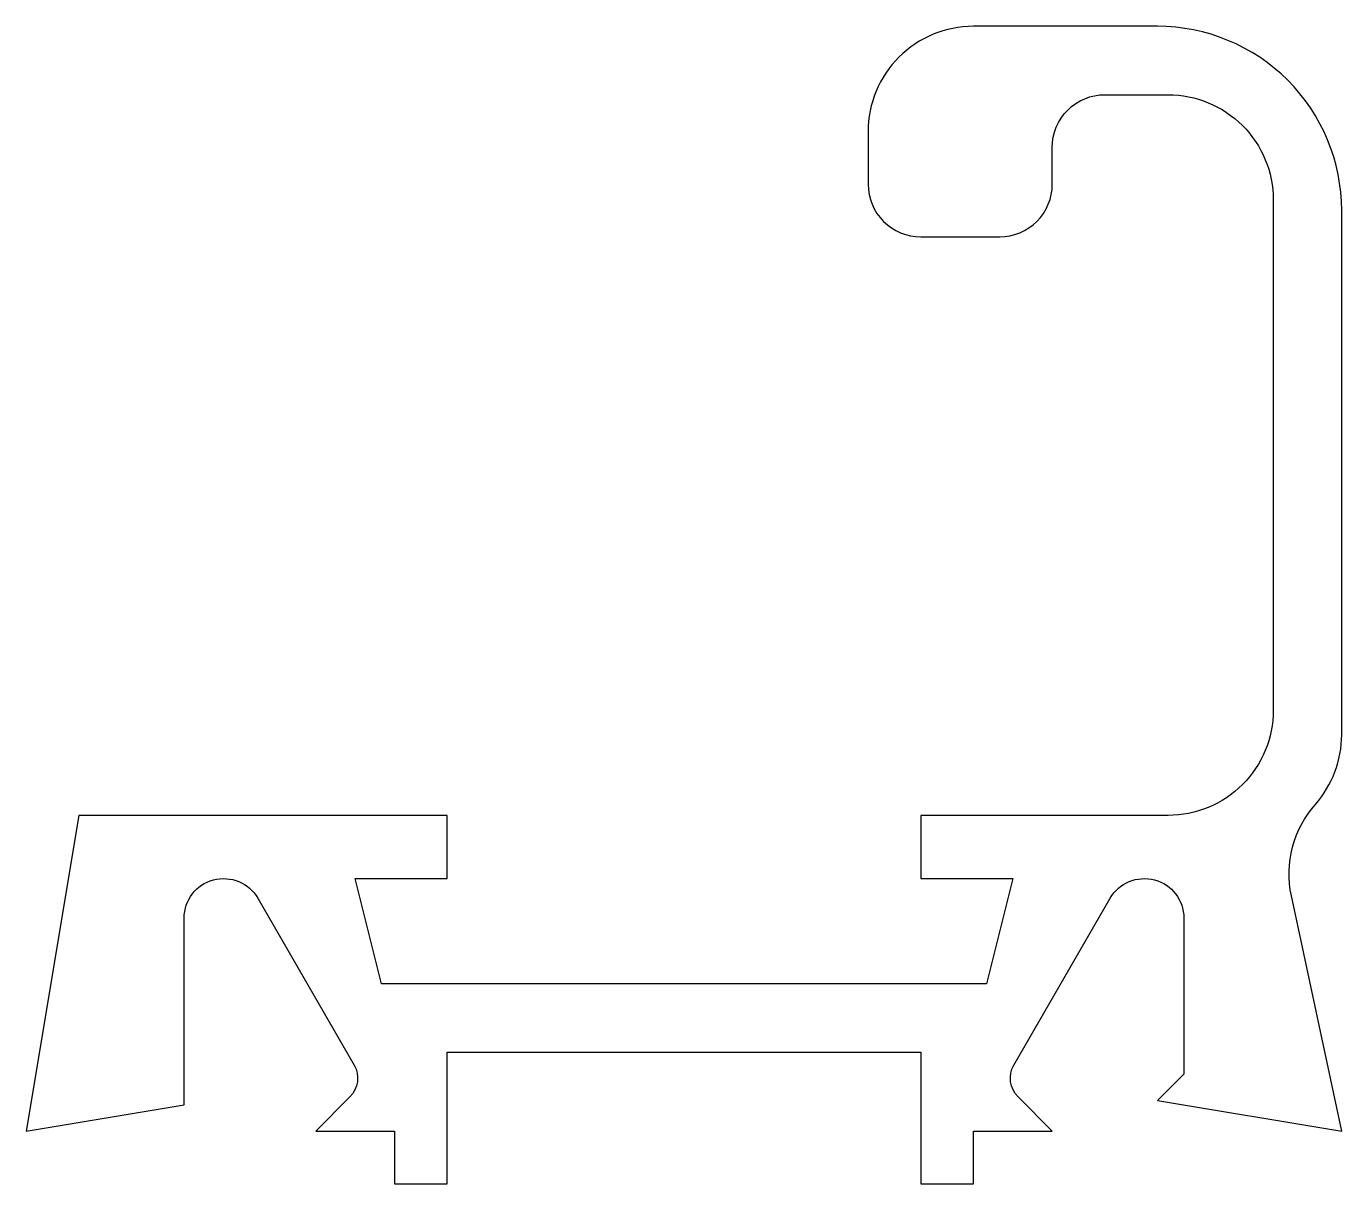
# Model space of a CAD drawing. Extents: x 254.1 to 279.1, y 251.5 to 273.5.
import ezdxf

# ---------------------------------------------------------------- set-up
doc = ezdxf.new("R2010")
doc.units = 0
doc.layers.add('ANA', color=220, linetype='CONTINUOUS')

msp = doc.modelspace()

# ---------------------------------------------------------------- linework, layer by layer
at = {"layer": 'ANA'}
msp.add_lwpolyline([(260.887, 255.271), (260.387, 257.271), (262.137, 257.271), (262.137, 258.471), (255.137, 258.471), (254.137, 252.471), (257.137, 252.971), (257.137, 256.521, -0.767327), (258.537, 256.896), (260.368, 253.726, -0.339454), (260.288, 253.122), (259.637, 252.471), (261.137, 252.471), (261.137, 251.471), (262.137, 251.471), (262.137, 253.971), (271.137, 253.971), (271.137, 251.471), (272.137, 251.471), (272.137, 252.471), (273.637, 252.471), (272.987, 253.122, -0.339454), (272.907, 253.726), (274.738, 256.896, -0.767327), (276.137, 256.521), (276.137, 253.555), (275.637, 253.055), (279.137, 252.471), (278.182, 256.941, -0.23768), (278.637, 258.682, 0.182676), (279.137, 260.005), (279.137, 269.971, 0.414214), (275.637, 273.471), (272.137, 273.471, 0.414214), (270.137, 271.471), (270.137, 270.471, 0.414214), (271.137, 269.471), (272.637, 269.471, 0.414214), (273.637, 270.471), (273.637, 271.171, -0.414214), (274.637, 272.171), (275.837, 272.171, -0.414214), (277.837, 270.171), (277.837, 260.471, -0.414214), (275.837, 258.471), (271.137, 258.471), (271.137, 257.271), (272.887, 257.271), (272.387, 255.271)], format="xyb", close=True, dxfattribs=at)

doc.saveas('drawing.dxf')
